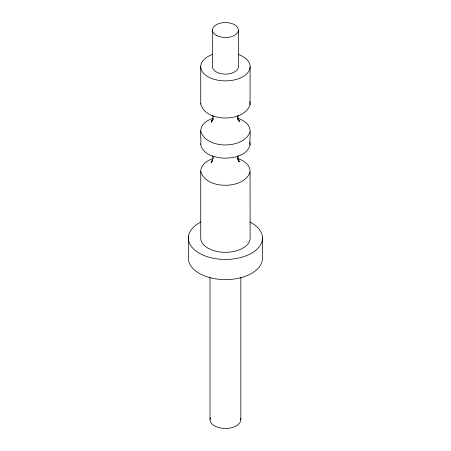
<?xml version="1.0" encoding="UTF-8"?>
<svg xmlns="http://www.w3.org/2000/svg" width="451" height="451" viewBox="0 0 451 451"><rect width="100%" height="100%" fill="white"/><g stroke="black" fill="none" stroke-linecap="round" stroke-linejoin="round"><path stroke-width="0.68" d="M213.092 158.526C207.392 160.46 200.83 164.519 200.74 171.25L200.729 238.055A24.698 14.257 0 0 0 225.427 252.318A24.698 14.257 0 0 0 250.125 238.055L250.046 172.023C250.609 164.981 243.67 160.404 237.733 158.56M200.729 66.647L200.74 103.972C205.385 122.576 244.29 122.542 250.046 104.745L250.125 66.647M200.74 103.972L200.791 103.589M237.733 118.23C241.961 119.571 245.998 121.95 248.608 125.615C251.703 131.568 249.228 138.683 250.046 145.075C247.097 155.539 234.216 158.064 224.756 158.177C215.567 157.816 202.696 154.896 200.74 144.309C201.546 137.944 198.868 130.587 202.741 124.893C205.397 121.618 209.168 119.571 213.092 118.19M200.74 144.309L200.791 143.925M213.114 116.882L212.742 119.222L211.119 122.379L213.205 119.453M213.114 157.219L212.742 159.558L211.119 162.71L212.816 160.178M238.111 115.276L237.733 117.638L237.688 116.612M238.111 155.606L237.733 157.968L237.688 156.942M250.046 131.686C244.29 149.484 205.385 149.518 200.74 130.914M250.046 172.023C244.29 189.82 205.385 189.854 200.74 171.25M213.165 119.453L211.446 121.048L212.444 120.406M212.737 160.184L211.446 161.379L212.444 160.736M238.996 120.823L239.932 121.494L237.705 119.43M238.528 160.821L239.932 161.824L237.705 159.767M238.404 120.248L239.103 121.06L237.857 118.658M238.404 160.579L239.103 161.396L237.857 158.989M237.756 116.685L238.224 119.622M237.666 156.429L238.224 159.953M212.799 115.473L213.081 117.254M212.799 155.804L213.081 157.585M249.899 101.661L250.046 104.745M249.899 141.997L250.046 145.075M262.454 237.384L262.454 257.549A37.05 21.389 0 0 1 224.265 279.603A37.05 21.389 0 0 1 188.546 256.207L188.546 236.042M240.84 277.247L240.84 419.554M238.37 30.02L238.37 66.647A12.944 7.47 0 0 1 225.427 74.116A12.944 7.47 0 0 1 212.483 66.647L212.483 30.02M210.014 277.247L210.014 419.554M249.933 222.016A37.05 21.389 0 0 1 252.16 252.864A37.05 21.389 0 0 1 198.688 252.859A37.05 21.389 0 0 1 200.926 222.01M240.704 418.393A15.413 8.896 0 0 1 224.919 428.444A15.413 8.896 0 0 1 210.313 417.812M238.466 54.532A24.698 14.257 0 0 1 244.171 75.926A24.698 14.257 0 0 1 206.682 75.926A24.698 14.257 0 0 1 212.387 54.532M216.277 35.308A12.944 7.47 0 0 0 237.925 31.953A12.944 7.47 0 0 0 222.078 22.804A12.944 7.47 0 0 0 216.277 35.308"/></g></svg>
